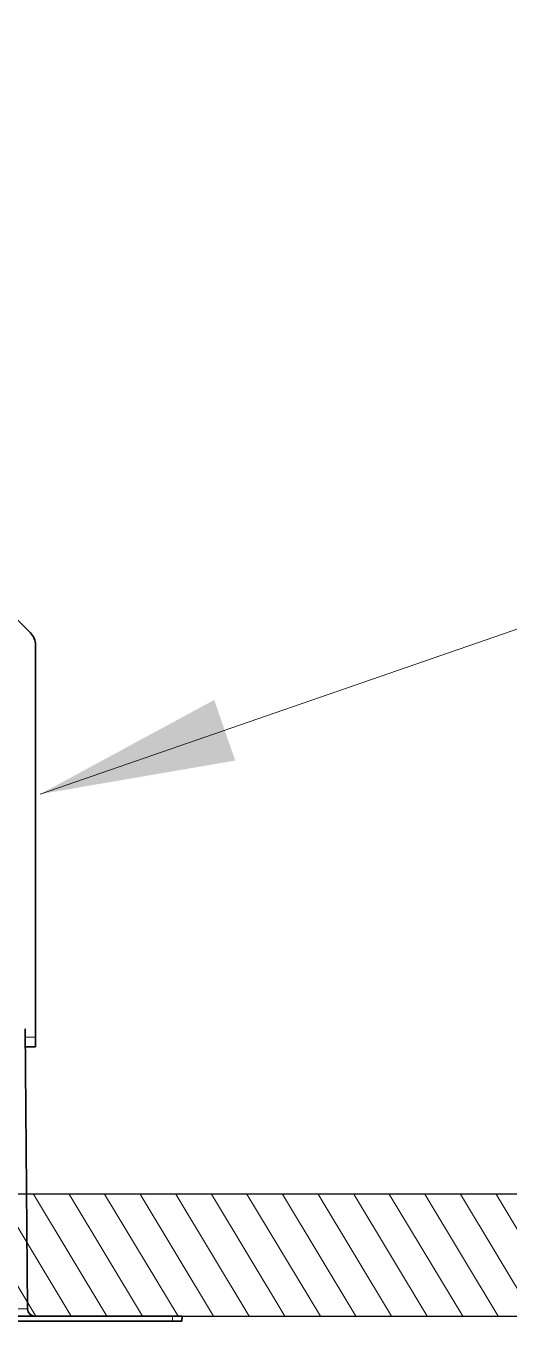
# Model space of a CAD drawing. Header units: inches. Extents: x -20583 to 399182, y -24453 to 525552.
# Drawn here: x 26912.9 to 27012, y -17666.2 to -17400.7 of the extents above; entities that cross this region are included whole.
import ezdxf

# ---------------------------------------------------------------- set-up
doc = ezdxf.new("R2010")
doc.units = ezdxf.units.IN
doc.header["$LTSCALE"] = 1000
doc.header["$MEASUREMENT"] = 0
doc.linetypes.add('DASHED', pattern=[0.75, 0.5, -0.25])
doc.linetypes.add('HIDDEN', pattern=[0.375, 0.25, -0.125])
for name, color, linetype in [('A-Hidden', 8, 'HIDDEN'), ('CQ Grg Gypsum', 41, 'Continuous'), ('CQ Light Elevation', 4, 'Continuous')]:
    doc.layers.add(name, color=color, linetype=linetype)
for name, color, linetype, lineweight in [('CQ Gypsum Hatch', 8, 'Continuous', 20), ('CQ Lighting', 5, 'Continuous', 0), ('ID-NOTES', 3, 'Continuous', 0)]:
    doc.layers.add(name, color=color, linetype=linetype, lineweight=lineweight)
doc.styles.add('ZZ-Dim All', font='romans.shx', dxfattribs={"width": 0.8})
doc.dimstyles.new('DIM 0200', dxfattribs={"dimscale": 200, "dimtxt": 1, "dimasz": 0.8, "dimexe": 0.5, "dimexo": 1, "dimgap": 0.4, "dimtad": 1, "dimdec": 0, "dimrnd": 10, "dimdsep": 46, "dimtxsty": 'ZZ-Dim All', "dimblk1": 'ARCHTICK', "dimblk2": 'ARCHTICK', "dimsah": 1, "dimcen": 1, "dimdle": 0.5, "dimclrd": 256, "dimclre": 256, "dimclrt": 256, "dimadec": 0, "dimazin": 2, "dimtfac": 1, "dimtdec": 0, "dimtix": 1, "dimtmove": 2, "dimatfit": 2, "dimfxl": 1, "dimfxlon": 1, "dimtolj": 1, "dimtzin": 0, "dimlwd": -1, "dimlwe": -1, "dimarcsym": 0})

# ---------------------------------------------------------------- blocks, each defined once
blk = doc.blocks.new('T.HC0E0.HQ12 side 2')
at = {"layer": 'CQ Lighting', "color": 1, "lineweight": 35}
for p, q in [((441943.55, 518977.89), (441924.43, 518958.77)), ((441923.4, 518956.3), (441923.4, 518875.92)), ((441925.5, 518877.62), (441925, 518820.2)), ((441895.3, 518818.72), (441999.89, 518818.72)), ((441895.3, 518817.72), (441999.89, 518817.72))]:
    blk.add_line(p, q, dxfattribs=at)
at = {"layer": 'CQ Lighting', "color": 1, "lineweight": 35, "ltscale": 0.187758}
blk.add_line((441923.39, 518885.92), (441923.39, 518878.41), dxfattribs=at)
at = {"layer": 'CQ Lighting', "color": 1, "lineweight": 35, "ltscale": 0.000282}
for p, q in [((441923.4, 518885.92), (441923.39, 518885.92)), ((441923.4, 518877.92), (441923.39, 518877.92))]:
    blk.add_line(p, q, dxfattribs=at)
at = {"layer": 'CQ Lighting', "color": 1, "lineweight": 35, "ltscale": 0.012242}
blk.add_line((441923.39, 518878.41), (441923.39, 518877.92), dxfattribs=at)
at = {"layer": 'CQ Lighting', "color": 1, "lineweight": 35, "ltscale": 0.05}
for p, q in [((441923.4, 518873.92), (441923.4, 518875.92)), ((441925.4, 518873.92), (441923.4, 518873.92)), ((441893.3, 518818.72), (441895.3, 518818.72))]:
    blk.add_line(p, q, dxfattribs=at)
at = {"layer": 'CQ Lighting', "color": 1, "lineweight": 13, "ltscale": 0.05}
blk.add_line((441925.4, 518875.92), (441923.4, 518875.92), dxfattribs=at)
at = {"layer": 'CQ Lighting', "color": 1, "lineweight": 35, "ltscale": 0.025188}
blk.add_line((441893.43, 518817.72), (441893.3, 518818.72), dxfattribs=at)
at = {"layer": 'CQ Lighting', "color": 1, "lineweight": 13, "ltscale": 0.025}
blk.add_line((441895.3, 518817.72), (441895.3, 518818.72), dxfattribs=at)
at = {"layer": 'CQ Lighting', "color": 1, "lineweight": 13, "ltscale": 0.086276}
blk.add_line((441925, 518820.2), (441928.45, 518820.2), dxfattribs=at)
at = {"layer": 'CQ Lighting', "color": 1, "lineweight": 35, "ltscale": 0.04693}
blk.add_line((441893.43, 518817.72), (441895.3, 518817.72), dxfattribs=at)
at = {"layer": 'CQ Lighting', "color": 1, "lineweight": 35}
for centre, radius, start, end in [((441926.9, 518956.3), 3.5, 135, 180), ((441923.5, 518820.22), 1.5, 270, 359.5)]:
    blk.add_arc(centre, radius, start, end, dxfattribs=at)
blk = doc.blocks.new('_ARCHTICK')
at = {"color": 0, "linetype": 'ByBlock', "const_width": 0.15}
blk.add_lwpolyline([(-0.5, -0.5), (0.5, 0.5)], dxfattribs=at)

msp = doc.modelspace()

# ---------------------------------------------------------------- hatches: boundary and pattern name
at = {"layer": 'CQ Gypsum Hatch'}
h = msp.add_hatch(dxfattribs=at)
h.set_pattern_fill('ANSI31', color=256, scale=50, angle=76.0286, style=0)
h.set_pattern_definition([(121.0285767, (-294461.489, -487743.662), (-5.35568947, -3.22165956), [])])
edge = h.paths.add_edge_path()
edge.add_line((23789.97, -17615.19), (23789.97, -17640.19))
edge.add_line((23789.97, -17640.19), (23809.97, -17640.19))
edge.add_line((23809.97, -17640.19), (23809.97, -17665.19))
edge.add_line((23809.97, -17665.19), (28269.97, -17665.19))
edge.add_line((28269.97, -17665.19), (28269.97, -17640.19))
edge.add_line((28269.97, -17640.19), (28289.97, -17640.19))
edge.add_line((28289.97, -17640.19), (28289.97, -17615.19))
edge.add_line((28289.97, -17615.19), (28244.97, -17615.19))
edge.add_line((28244.97, -17615.19), (28244.97, -17640.19))
edge.add_line((28244.97, -17640.19), (23834.97, -17640.19))
edge.add_line((23834.97, -17640.19), (23834.97, -17615.19))
edge.add_line((23834.97, -17615.19), (23789.97, -17615.19))

# ---------------------------------------------------------------- linework, layer by layer
at = {"layer": 'A-Hidden', "linetype": 'DASHED', "lineweight": 0, "ltscale": 10}
msp.add_line((30642.03, -17665.19, 0), (17361.9, -17665.19, 0), dxfattribs=at)
at = {"layer": 'CQ Grg Gypsum', "elevation": 0}
msp.add_lwpolyline([(23789.97, -17615.19), (23789.97, -17640.19), (23809.97, -17640.19), (23809.97, -17665.19), (28269.97, -17665.19), (28269.97, -17640.19), (28289.97, -17640.19), (28289.97, -17615.19), (28244.97, -17615.19), (28244.97, -17640.19), (23834.97, -17640.19), (23834.97, -17615.19), (23789.97, -17615.19)], dxfattribs=at)

# ---------------------------------------------------------------- block references
at = {"layer": 'CQ Light Elevation', "xscale": -1}
msp.add_blockref('T.HC0E0.HQ12 side 2', (468838.27, -536483.9, 0), dxfattribs=at)

# ---------------------------------------------------------------- leaders
at = {"layer": 'ID-NOTES'}
msp.add_leader([(26915.86, -17558.16, -375.85), (28139.94, -17134.4, -375.85), (29105.02, -17134.4, -375.85)], dimstyle='DIM 0200', override={"dimasz": 0.2, "dimtad": 0, "dimclrd": 8}, dxfattribs=at)

doc.saveas('drawing.dxf')
